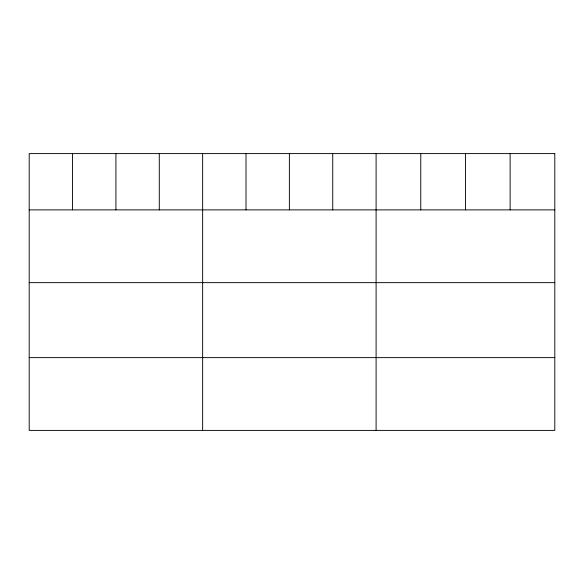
<?xml version="1.0" encoding="UTF-8"?>
<svg xmlns="http://www.w3.org/2000/svg" width="584" height="584" viewBox="0 0 584 584"><rect width="100%" height="100%" fill="white"/><g stroke="black" fill="none" stroke-linecap="round" stroke-linejoin="round"><path stroke-width="0.88" d="M29.2 209.882L554.8 209.882M29.2 282.649L554.8 282.649M29.2 357.627L554.8 357.627M510.124 153.599L510.124 209.882M465.448 153.599L465.448 209.882M420.772 153.599L420.772 209.882M376.096 153.599L376.096 430.401M332.734 153.599L332.734 209.882M289.372 153.599L289.372 209.882M246.01 153.599L246.01 209.882M202.648 153.599L202.648 430.401M159.286 153.599L159.286 209.882M115.924 153.599L115.924 209.882M72.562 153.599L72.562 209.882M554.8 153.599L29.2 153.599L29.2 430.401L554.8 430.401L554.8 153.599"/></g></svg>
